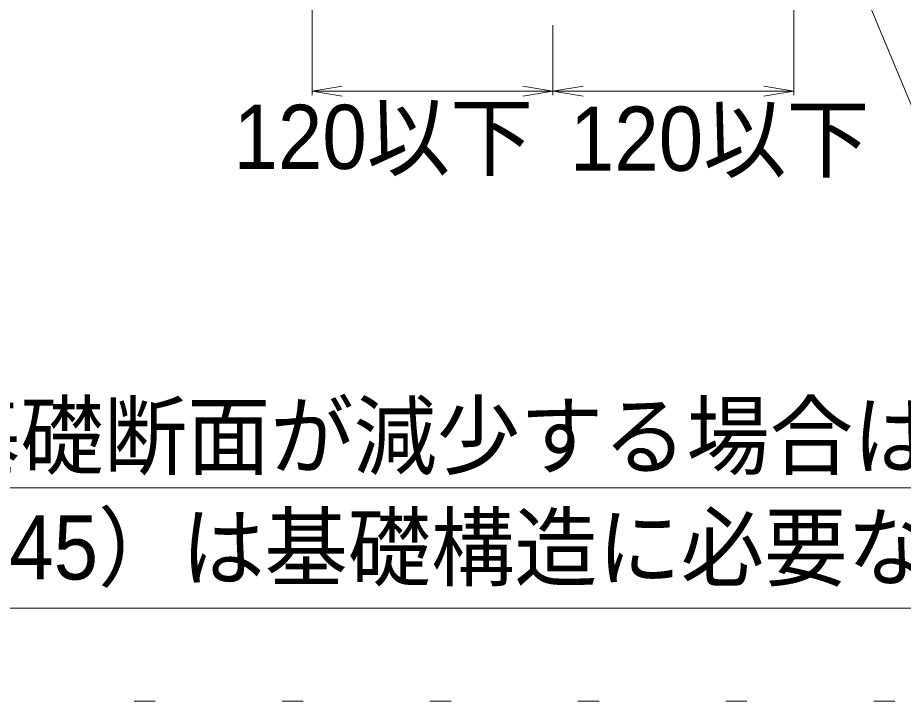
# Model space of a CAD drawing. Units: millimetres at full size; details may follow other scales. Extents: x -2994 to 2994, y -2281 to 2281.
# Drawn here: x 127.2 to 421.3, y -690.6 to -463.5 of the extents above; entities that cross this region are included whole.
import ezdxf
from ezdxf.enums import TextEntityAlignment as Align

# ---------------------------------------------------------------- set-up
doc = ezdxf.new("R2010")
doc.units = ezdxf.units.MM
doc.header["$LTSCALE"] = 28.063
doc.linetypes.add('DOTTED', pattern=[1.75, 0.25, -1.5])
doc.layers.add('1-0_0', color=4, linetype='Continuous', lineweight=9)
doc.layers.add('1-9__2-0_', color=2, linetype='Continuous', lineweight=15)
doc.styles.add('ＭＳ Ｐゴシック', font='')
doc.styles.get('ＭＳ Ｐゴシック').set_extended_font_data('MS PGothic')

msp = doc.modelspace()

# ---------------------------------------------------------------- linework, layer by layer
at = {"layer": '1-0_0', "lineweight": 5}
for p, q in [((224.95, -419.31), (224.95, -489.18)), ((384.95, -419.31), (384.95, -489.18)), ((304.95, -465.98), (304.95, -489.18)), ((304.95, -465.98), (304.95, -489.18)), ((224.95, -487.93), (234.95, -486.27)), ((224.95, -487.93), (234.95, -489.6)), ((224.95, -487.93), (304.95, -487.93)), ((304.95, -487.93), (294.95, -486.27)), ((304.95, -487.93), (294.95, -489.6)), ((304.95, -487.93), (314.95, -486.27)), ((304.95, -487.93), (314.95, -489.6)), ((304.95, -487.93), (384.95, -487.93)), ((384.95, -487.93), (374.95, -486.27)), ((384.95, -487.93), (374.95, -489.6))]:
    msp.add_line(p, q, dxfattribs=at)
at = {"layer": '1-0_0', "color": 6, "lineweight": 5}
msp.add_lwpolyline([(394.38, -421.49), (433.96, -516.62), (441.96, -516.62), (748.07, -516.62)], dxfattribs=at)
at = {"layer": '1-9__2-0_', "color": 7}
for p, q in [((-333.84, -619.61), (1432.88, -619.61)), ((-333.84, -659.61), (1432.88, -659.61))]:
    msp.add_line(p, q, dxfattribs=at)
at = {"layer": '1-9__2-0_', "color": 4, "linetype": 'DOTTED'}
msp.add_line((-472.54, -690.58), (1544.84, -690.58), dxfattribs=at)

# ---------------------------------------------------------------- texts
at = {"layer": '1-0_0', "style": 'ＭＳ Ｐゴシック', "width": 0.95}
for p in [(198.88, -520.13), (310.58, -520.74)]:
    msp.add_text('120以下', height=21.33, dxfattribs=at).set_placement(p, align=Align.BOTTOM_LEFT)
at = {"layer": '1-0_0', "color": 7, "style": 'ＭＳ Ｐゴシック', "width": 0.95}
for s, p in [('※1：柱脚の中心から650mm未満に基礎断面が減少する場合は、隅柱仕様を参照', (-334.27, -619.43)), ('※2：立上り筋（6-D13 SD295 or SD345）は基礎構造に必要なせん断補強筋とは別に設ける', (-334.27, -656.51))]:
    msp.add_text(s, height=21.33, dxfattribs=at).set_placement(p, align=Align.BOTTOM_LEFT)

doc.saveas('drawing.dxf')
